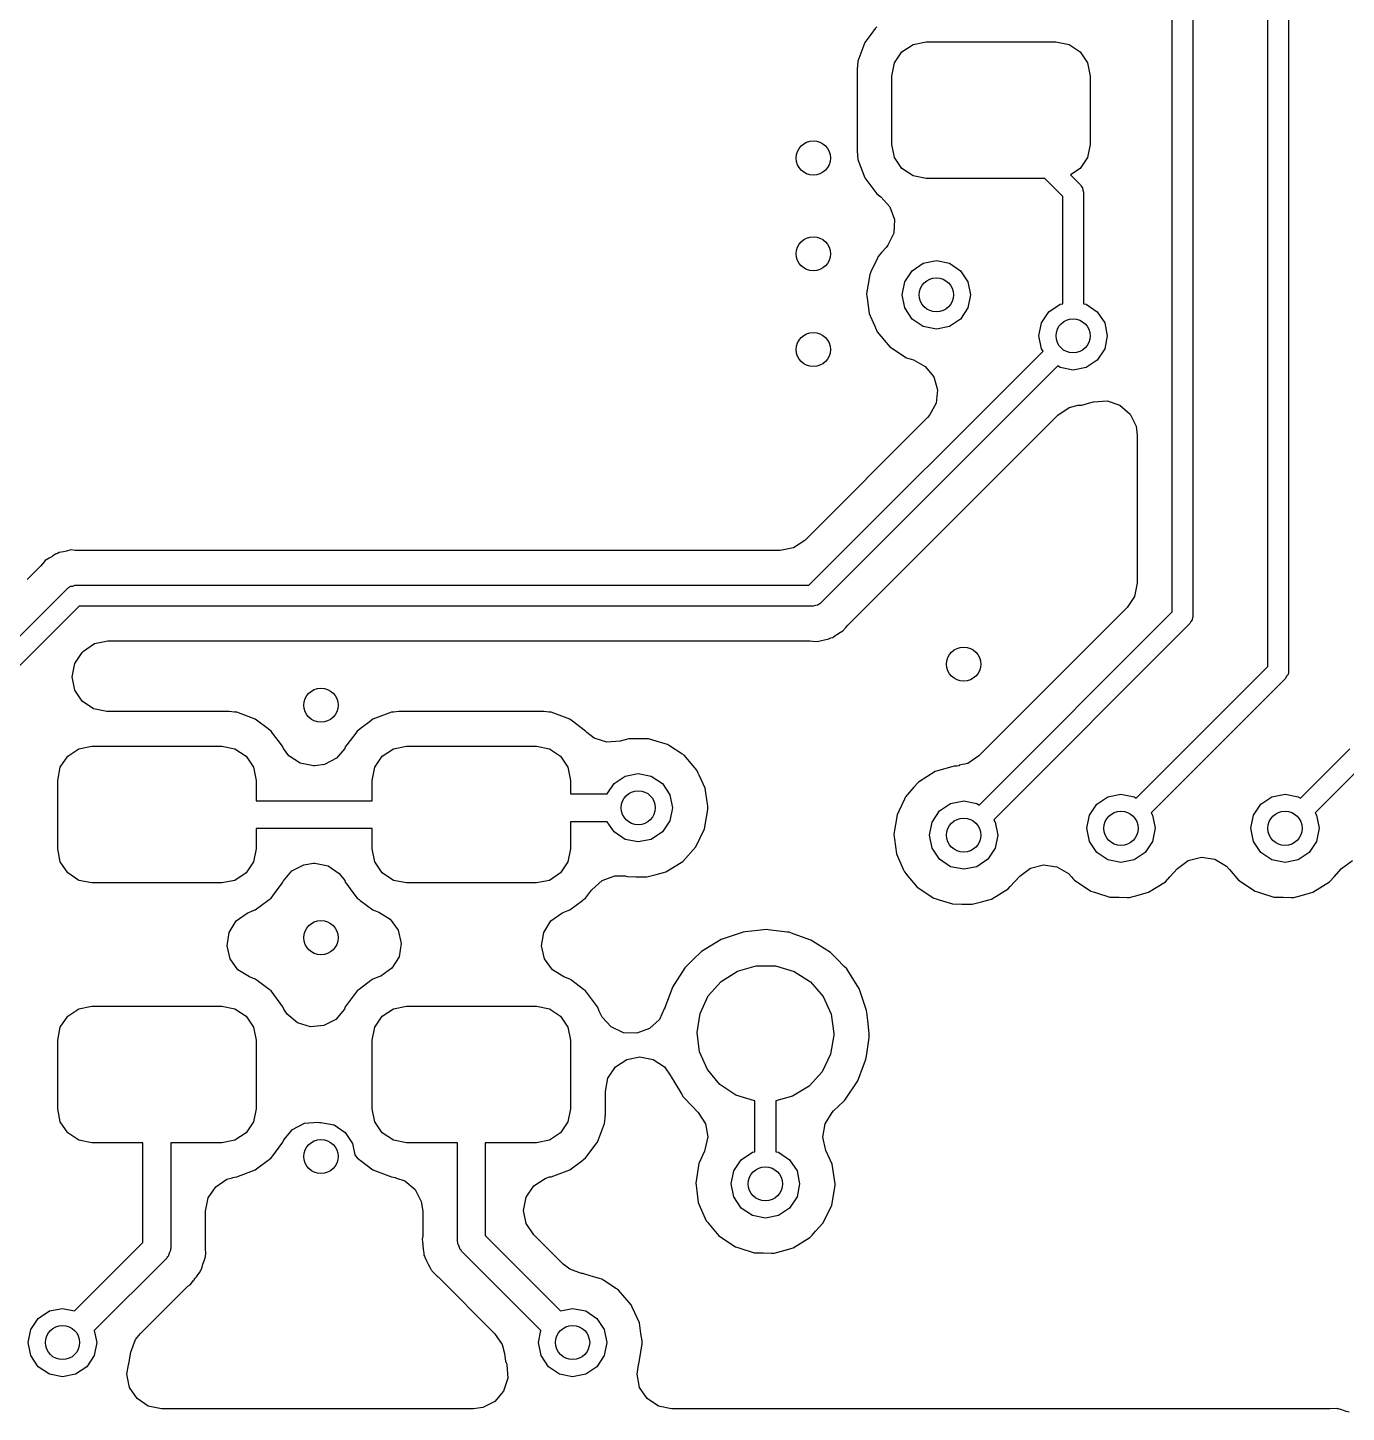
# Model space of a CAD drawing. Extents: x 0.99 to 4.24, y -7.27 to -4.02.
# Drawn here: x 1.8368 to 2.2165, y -6.0618 to -5.6633 of the extents above; entities that cross this region are included whole.
import ezdxf

# ---------------------------------------------------------------- set-up
doc = ezdxf.new("R2010")
doc.units = 0
doc.header["$MEASUREMENT"] = 0
doc.layers.add('BLACK', color=7, linetype='CONTINUOUS')

msp = doc.modelspace()

# ---------------------------------------------------------------- linework, layer by layer
at = {"layer": 'BLACK', "linetype": 'CONTINUOUS'}
for p, q in [((2.16629, -5.83143), (2.16629, -5.54134)), ((2.17229, -5.54258), (2.17229, -5.83268)), ((2.19385, -5.84718), (2.19385, -5.5748)), ((2.19985, -5.57605), (2.19985, -5.84843)), ((2.08128, -5.66298), (2.08086, -5.66354)), ((2.07958, -5.66525), (2.07787, -5.66753)), ((2.08086, -5.66354), (2.07958, -5.66525)), ((2.09171, -5.66807), (2.09547, -5.66732)), ((2.09547, -5.66732), (2.13287, -5.66732)), ((2.13287, -5.66732), (2.13664, -5.66807)), ((2.07787, -5.66753), (2.07587, -5.67286)), ((2.08638, -5.6734), (2.08851, -5.67021)), ((2.08851, -5.67021), (2.09171, -5.66807)), ((2.13664, -5.66807), (2.13983, -5.67021)), ((2.13983, -5.67021), (2.14197, -5.6734)), ((2.07587, -5.67286), (2.07561, -5.67529)), ((2.07561, -5.67529), (2.07561, -5.69873)), ((2.08563, -5.67717), (2.08638, -5.6734)), ((2.14197, -5.6734), (2.14272, -5.67717)), ((2.08563, -5.69685), (2.08563, -5.67717)), ((2.14272, -5.67717), (2.14272, -5.69685)), ((2.07561, -5.69873), (2.07587, -5.70116)), ((2.08638, -5.70062), (2.08563, -5.69685)), ((2.14272, -5.69685), (2.14197, -5.70062)), ((2.07587, -5.70116), (2.07787, -5.70649)), ((2.08851, -5.70381), (2.08638, -5.70062)), ((2.14197, -5.70062), (2.13983, -5.70381)), ((2.07787, -5.70649), (2.08128, -5.71104)), ((2.09171, -5.70594), (2.08851, -5.70381)), ((2.09547, -5.70669), (2.09171, -5.70594)), ((2.12962, -5.70669), (2.09547, -5.70669)), ((2.1348, -5.71187), (2.12962, -5.70669)), ((2.13983, -5.70381), (2.13707, -5.70566)), ((2.13707, -5.70566), (2.13992, -5.70851)), ((2.08128, -5.71104), (2.08249, -5.71194)), ((2.13992, -5.70851), (2.14002, -5.70866)), ((2.14002, -5.70866), (2.14009, -5.7087)), ((2.14009, -5.7087), (2.14014, -5.70883)), ((2.14014, -5.70883), (2.14051, -5.70936)), ((2.14051, -5.70936), (2.14057, -5.71001)), ((2.14057, -5.71001), (2.1408, -5.71063)), ((2.1408, -5.71063), (2.1408, -5.74272)), ((2.08249, -5.71194), (2.08508, -5.71483)), ((2.08508, -5.71483), (2.08637, -5.7185)), ((2.1348, -5.74272), (2.1348, -5.71187)), ((2.08637, -5.7185), (2.08616, -5.72238)), ((2.08616, -5.72238), (2.08448, -5.72589)), ((2.08398, -5.72651), (2.08268, -5.72798)), ((2.08448, -5.72589), (2.08398, -5.72651)), ((2.08135, -5.72978), (2.07959, -5.73353)), ((2.08165, -5.72914), (2.08135, -5.72978)), ((2.08135, -5.72978), (2.08135, -5.72978)), ((2.08268, -5.72798), (2.08165, -5.72914)), ((2.09147, -5.7332), (2.09466, -5.73106)), ((2.09466, -5.73106), (2.09843, -5.73031)), ((2.09843, -5.73031), (2.10219, -5.73106)), ((2.10219, -5.73106), (2.10538, -5.7332)), ((2.07924, -5.73429), (2.07836, -5.73991)), ((2.07959, -5.73353), (2.07924, -5.73429)), ((2.08933, -5.73639), (2.09147, -5.7332)), ((2.10538, -5.7332), (2.10752, -5.73639)), ((2.08858, -5.74016), (2.08933, -5.73639)), ((2.10752, -5.73639), (2.10827, -5.74016)), ((2.07836, -5.73991), (2.07845, -5.74062)), ((2.07845, -5.74062), (2.07845, -5.74062)), ((2.07845, -5.74062), (2.07852, -5.74116)), ((2.07852, -5.74116), (2.0791, -5.74555)), ((2.08933, -5.74392), (2.08858, -5.74016)), ((2.10827, -5.74016), (2.10752, -5.74392)), ((2.13084, -5.74501), (2.13403, -5.74288)), ((2.13403, -5.74288), (2.1348, -5.74272)), ((2.1408, -5.74272), (2.14156, -5.74288)), ((2.14156, -5.74288), (2.14475, -5.74501)), ((2.0791, -5.74555), (2.07938, -5.7462)), ((2.07938, -5.7462), (2.07938, -5.7462)), ((2.07938, -5.7462), (2.08068, -5.74915)), ((2.09147, -5.74712), (2.08933, -5.74392)), ((2.10752, -5.74392), (2.10538, -5.74712)), ((2.1287, -5.7482), (2.13084, -5.74501)), ((2.14475, -5.74501), (2.14689, -5.7482)), ((2.08068, -5.74915), (2.08139, -5.75076)), ((2.08139, -5.75076), (2.08505, -5.75512)), ((2.09466, -5.74925), (2.09147, -5.74712)), ((2.09843, -5.75), (2.09466, -5.74925)), ((2.10219, -5.74925), (2.09843, -5.75)), ((2.10538, -5.74712), (2.10219, -5.74925)), ((2.12795, -5.75197), (2.1287, -5.7482)), ((2.14689, -5.7482), (2.14764, -5.75197)), ((2.1287, -5.75574), (2.12795, -5.75197)), ((2.14764, -5.75197), (2.14689, -5.75574)), ((2.06175, -5.82377), (2.12914, -5.75638)), ((2.08505, -5.75512), (2.08979, -5.75827)), ((2.08979, -5.75827), (2.09182, -5.75891)), ((2.09182, -5.75891), (2.09523, -5.76077)), ((2.12914, -5.75638), (2.1287, -5.75574)), ((2.14475, -5.75893), (2.14156, -5.76106)), ((2.14689, -5.75574), (2.14475, -5.75893)), ((2.13338, -5.76063), (2.06511, -5.82889)), ((2.09523, -5.76077), (2.09768, -5.76379)), ((2.13403, -5.76106), (2.13338, -5.76063)), ((2.1378, -5.76181), (2.13403, -5.76106)), ((2.14156, -5.76106), (2.1378, -5.76181)), ((2.09768, -5.76379), (2.09877, -5.76752)), ((2.09877, -5.76752), (2.09836, -5.77138)), ((2.14225, -5.77134), (2.14369, -5.77095)), ((2.14369, -5.77095), (2.14757, -5.77068)), ((2.14757, -5.77068), (2.15125, -5.77191)), ((2.07291, -5.83527), (2.13343, -5.77475)), ((2.0965, -5.7748), (2.0959, -5.77546)), ((2.09836, -5.77138), (2.0965, -5.7748)), ((2.13343, -5.77475), (2.13666, -5.77259)), ((2.13666, -5.77259), (2.13924, -5.77191)), ((2.13924, -5.77191), (2.13957, -5.77187)), ((2.13957, -5.77187), (2.14028, -5.77188)), ((2.14028, -5.77188), (2.14225, -5.77134)), ((2.15125, -5.77191), (2.15419, -5.77446)), ((2.15419, -5.77446), (2.15592, -5.77794)), ((2.0959, -5.77546), (2.06052, -5.81083)), ((2.15592, -5.77794), (2.15627, -5.78056)), ((2.15627, -5.78056), (2.15627, -5.82316)), ((2.06052, -5.81083), (2.05729, -5.81299)), ((1.84481, -5.81479), (1.84409, -5.81529)), ((1.84537, -5.81464), (1.84481, -5.81479)), ((1.84587, -5.81435), (1.84537, -5.81464)), ((1.84714, -5.81412), (1.84587, -5.81435)), ((1.84799, -5.81394), (1.84714, -5.81412)), ((1.84924, -5.8136), (1.84799, -5.81394)), ((1.85053, -5.81371), (1.84924, -5.8136)), ((1.8514, -5.81375), (1.85053, -5.81371)), ((2.05347, -5.81375), (1.8514, -5.81375)), ((2.05729, -5.81299), (2.05347, -5.81375)), ((1.84048, -5.81828), (1.83664, -5.82212)), ((1.84106, -5.81763), (1.84048, -5.81828)), ((1.84123, -5.81744), (1.84106, -5.81763)), ((1.8419, -5.81664), (1.84123, -5.81744)), ((1.84302, -5.816), (1.8419, -5.81664)), ((1.84375, -5.81553), (1.84302, -5.816)), ((1.84409, -5.81529), (1.84375, -5.81553)), ((1.84409, -5.81529), (1.84409, -5.81529)), ((1.80497, -5.86796), (1.84827, -5.82465)), ((1.84827, -5.82465), (1.84842, -5.82454)), ((1.84842, -5.82454), (1.84847, -5.82447)), ((1.84847, -5.82447), (1.84859, -5.82443)), ((1.84859, -5.82443), (1.84913, -5.82405)), ((1.84913, -5.82405), (1.84978, -5.824)), ((1.84978, -5.824), (1.85039, -5.82377)), ((1.85039, -5.82377), (2.06175, -5.82377)), ((2.15627, -5.82316), (2.15551, -5.82697)), ((1.85164, -5.82977), (1.81009, -5.87132)), ((2.06299, -5.82977), (1.85164, -5.82977)), ((2.06361, -5.82955), (2.06299, -5.82977)), ((2.06426, -5.82949), (2.06361, -5.82955)), ((2.0648, -5.82911), (2.06426, -5.82949)), ((2.06492, -5.82907), (2.0648, -5.82911)), ((2.06496, -5.829), (2.06492, -5.82907)), ((2.06511, -5.82889), (2.06496, -5.829)), ((2.15335, -5.8302), (2.11068, -5.87287)), ((2.15551, -5.82697), (2.15335, -5.8302)), ((2.11072, -5.88701), (2.16629, -5.83143)), ((2.17169, -5.8342), (2.17141, -5.8348)), ((2.17211, -5.8337), (2.17169, -5.8342)), ((2.17222, -5.83306), (2.17211, -5.8337)), ((2.17228, -5.83294), (2.17222, -5.83306)), ((2.17229, -5.83268), (2.17226, -5.83286)), ((2.17226, -5.83286), (2.17228, -5.83294)), ((2.06802, -5.8389), (2.06858, -5.83875)), ((2.06858, -5.83875), (2.06929, -5.83825)), ((2.06929, -5.83825), (2.06964, -5.83801)), ((2.06929, -5.83825), (2.06929, -5.83825)), ((2.06964, -5.83801), (2.07037, -5.83755)), ((2.07037, -5.83755), (2.07149, -5.8369)), ((2.07149, -5.8369), (2.07232, -5.83591)), ((2.07232, -5.83591), (2.07291, -5.83527)), ((2.17141, -5.8348), (2.11496, -5.89125)), ((1.85252, -5.84306), (1.85287, -5.84271)), ((1.85287, -5.84271), (1.8561, -5.84055)), ((1.8561, -5.84055), (1.85991, -5.83979)), ((1.85991, -5.83979), (2.06199, -5.83979)), ((2.06199, -5.83979), (2.06286, -5.83983)), ((2.06286, -5.83983), (2.06414, -5.83994)), ((2.06414, -5.83994), (2.06539, -5.83961)), ((2.06539, -5.83961), (2.06624, -5.83942)), ((2.06624, -5.83942), (2.06751, -5.83919)), ((2.06751, -5.83919), (2.06802, -5.8389)), ((1.84961, -5.8501), (1.85036, -5.84629)), ((1.85036, -5.84629), (1.85252, -5.84306)), ((1.85036, -5.85391), (1.84961, -5.8501)), ((2.15599, -5.88504), (2.19385, -5.84718)), ((2.19897, -5.85055), (2.16023, -5.88928)), ((2.19925, -5.84995), (2.19897, -5.85055)), ((2.19967, -5.84945), (2.19925, -5.84995)), ((2.19978, -5.84881), (2.19967, -5.84945)), ((2.19984, -5.84869), (2.19978, -5.84881)), ((2.19985, -5.84843), (2.19982, -5.84861)), ((2.19982, -5.84861), (2.19984, -5.84869)), ((1.85252, -5.85714), (1.85036, -5.85391)), ((1.85575, -5.8593), (1.85252, -5.85714)), ((1.85957, -5.86006), (1.85575, -5.8593)), ((1.8946, -5.86006), (1.85957, -5.86006)), ((1.89486, -5.86009), (1.8946, -5.86006)), ((1.8964, -5.86026), (1.89486, -5.86009)), ((1.89486, -5.86009), (1.89486, -5.86009)), ((1.89703, -5.86032), (1.8964, -5.86026)), ((1.90235, -5.86232), (1.89703, -5.86032)), ((1.90348, -5.86317), (1.90235, -5.86232)), ((1.93623, -5.86232), (1.9351, -5.86317)), ((1.94156, -5.86032), (1.93623, -5.86232)), ((1.94218, -5.86026), (1.94156, -5.86032)), ((1.94372, -5.86009), (1.94218, -5.86026)), ((1.94399, -5.86006), (1.94372, -5.86009)), ((1.94372, -5.86009), (1.94372, -5.86009)), ((1.98515, -5.86006), (1.94399, -5.86006)), ((1.98542, -5.86009), (1.98515, -5.86006)), ((1.98696, -5.86026), (1.98542, -5.86009)), ((1.98542, -5.86009), (1.98542, -5.86009)), ((1.98758, -5.86032), (1.98696, -5.86026)), ((1.9929, -5.86232), (1.98758, -5.86032)), ((1.99404, -5.86317), (1.9929, -5.86232)), ((1.90525, -5.86449), (1.90348, -5.86317)), ((1.90691, -5.86573), (1.90525, -5.86449)), ((1.90733, -5.8663), (1.90691, -5.86573)), ((1.90989, -5.86972), (1.90733, -5.8663)), ((1.93125, -5.8663), (1.92869, -5.86972)), ((1.93168, -5.86573), (1.93125, -5.8663)), ((1.93333, -5.86449), (1.93168, -5.86573)), ((1.9351, -5.86317), (1.93333, -5.86449)), ((1.9958, -5.86449), (1.99404, -5.86317)), ((1.99746, -5.86573), (1.9958, -5.86449)), ((1.99779, -5.86617), (1.99746, -5.86573)), ((1.99987, -5.86774), (1.99779, -5.86617)), ((1.85155, -5.87083), (1.85531, -5.87008)), ((1.85531, -5.87008), (1.89272, -5.87008)), ((1.89272, -5.87008), (1.89648, -5.87083)), ((1.91032, -5.87028), (1.90989, -5.86972)), ((1.91049, -5.87074), (1.91032, -5.87028)), ((1.92826, -5.87028), (1.92811, -5.87071)), ((1.92869, -5.86972), (1.92826, -5.87028)), ((1.9421, -5.87083), (1.94587, -5.87008)), ((1.94587, -5.87008), (1.98327, -5.87008)), ((1.98327, -5.87008), (1.98703, -5.87083)), ((2.00357, -5.86893), (1.99987, -5.86774)), ((2.00744, -5.86861), (2.00357, -5.86893)), ((2.00988, -5.86791), (2.00744, -5.86861)), ((2.01058, -5.86792), (2.00988, -5.86791)), ((2.0121, -5.86793), (2.01058, -5.86792)), ((2.01556, -5.86795), (2.0121, -5.86793)), ((2.01778, -5.86861), (2.01556, -5.86795)), ((2.02034, -5.86938), (2.01778, -5.86861)), ((2.02102, -5.86958), (2.02034, -5.86938)), ((2.02034, -5.86938), (2.02034, -5.86938)), ((2.02161, -5.86997), (2.02102, -5.86958)), ((2.02519, -5.87229), (2.02161, -5.86997)), ((1.84622, -5.87615), (1.84836, -5.87296)), ((1.84836, -5.87296), (1.85155, -5.87083)), ((1.89648, -5.87083), (1.89968, -5.87296)), ((1.89968, -5.87296), (1.90181, -5.87615)), ((1.91205, -5.87283), (1.91049, -5.87074)), ((1.91528, -5.87499), (1.91205, -5.87283)), ((1.92573, -5.87355), (1.92228, -5.87534)), ((1.92811, -5.87071), (1.92573, -5.87355)), ((1.93677, -5.87615), (1.93891, -5.87296)), ((1.93891, -5.87296), (1.9421, -5.87083)), ((1.98703, -5.87083), (1.99023, -5.87296)), ((1.99023, -5.87296), (1.99236, -5.87615)), ((2.02579, -5.87267), (2.02519, -5.87229)), ((2.02519, -5.87229), (2.02519, -5.87229)), ((2.0295, -5.87698), (2.02579, -5.87267)), ((2.11068, -5.87287), (2.10745, -5.87503)), ((2.20324, -5.88504), (2.21747, -5.8708)), ((2.22259, -5.87417), (2.20748, -5.88928)), ((1.84547, -5.87992), (1.84622, -5.87615)), ((1.90181, -5.87615), (1.90256, -5.87992)), ((1.91909, -5.87574), (1.91528, -5.87499)), ((1.91949, -5.87574), (1.91909, -5.87574)), ((1.92228, -5.87534), (1.91949, -5.87574)), ((1.93602, -5.87992), (1.93677, -5.87615)), ((1.99236, -5.87615), (1.99311, -5.87992)), ((2.00883, -5.8787), (2.0126, -5.87795)), ((2.0126, -5.87795), (2.01636, -5.8787)), ((2.0298, -5.87763), (2.0295, -5.87698)), ((2.03016, -5.87844), (2.0298, -5.87763)), ((2.0298, -5.87763), (2.0298, -5.87763)), ((2.03186, -5.88216), (2.03016, -5.87844)), ((2.09811, -5.87735), (2.09329, -5.88039)), ((2.09879, -5.87716), (2.09811, -5.87735)), ((2.10289, -5.87598), (2.09879, -5.87716)), ((2.09879, -5.87716), (2.09879, -5.87716)), ((2.10358, -5.87579), (2.10289, -5.87598)), ((2.10289, -5.87598), (2.10289, -5.87598)), ((2.10429, -5.87579), (2.10358, -5.87579)), ((2.10499, -5.8757), (2.10429, -5.87579)), ((2.10745, -5.87503), (2.10496, -5.87551)), ((2.10496, -5.87551), (2.10499, -5.8757)), ((1.84547, -5.89961), (1.84547, -5.87992)), ((1.90256, -5.87992), (1.90256, -5.88576)), ((1.93602, -5.88576), (1.93602, -5.87992)), ((1.99311, -5.87992), (1.99311, -5.8838)), ((2.00366, -5.8838), (2.00564, -5.88084)), ((2.00564, -5.88084), (2.00883, -5.8787)), ((2.01636, -5.8787), (2.01956, -5.88084)), ((2.01956, -5.88084), (2.02169, -5.88403)), ((2.03205, -5.88354), (2.03186, -5.88216)), ((2.09197, -5.88189), (2.09015, -5.88395)), ((2.09329, -5.88039), (2.09197, -5.88189)), ((1.90256, -5.88576), (1.93602, -5.88576)), ((1.99311, -5.8838), (2.00366, -5.8838)), ((2.02169, -5.88403), (2.02244, -5.8878)), ((2.03259, -5.88729), (2.03205, -5.88354)), ((2.08923, -5.88529), (2.08759, -5.88877)), ((2.08953, -5.88465), (2.08923, -5.88529)), ((2.08923, -5.88529), (2.08923, -5.88529)), ((2.09015, -5.88395), (2.08953, -5.88465)), ((2.09934, -5.88871), (2.10253, -5.88658)), ((2.10253, -5.88658), (2.1063, -5.88583)), ((2.1063, -5.88583), (2.11007, -5.88658)), ((2.11007, -5.88658), (2.11072, -5.88701)), ((2.14462, -5.88674), (2.14781, -5.88461)), ((2.14781, -5.88461), (2.15157, -5.88386)), ((2.15157, -5.88386), (2.15534, -5.88461)), ((2.15534, -5.88461), (2.15599, -5.88504)), ((2.19186, -5.88674), (2.19505, -5.88461)), ((2.19505, -5.88461), (2.19882, -5.88386)), ((2.19882, -5.88386), (2.20259, -5.88461)), ((2.20259, -5.88461), (2.20324, -5.88504)), ((2.02244, -5.8878), (2.02169, -5.89156)), ((2.03171, -5.8939), (2.03266, -5.88829)), ((2.03266, -5.8878), (2.03259, -5.88729)), ((2.03266, -5.88829), (2.03266, -5.8878)), ((2.08711, -5.8898), (2.08623, -5.89542)), ((2.08759, -5.88877), (2.08711, -5.8898)), ((2.09721, -5.8919), (2.09934, -5.88871)), ((2.14173, -5.8937), (2.14248, -5.88993)), ((2.14248, -5.88993), (2.14462, -5.88674)), ((2.16023, -5.88928), (2.16067, -5.88993)), ((2.16067, -5.88993), (2.16142, -5.8937)), ((2.18898, -5.8937), (2.18973, -5.88993)), ((2.18973, -5.88993), (2.19186, -5.88674)), ((2.20748, -5.88928), (2.20791, -5.88993)), ((2.20791, -5.88993), (2.20866, -5.8937)), ((1.93602, -5.89376), (1.90256, -5.89376)), ((1.90256, -5.89376), (1.90256, -5.89961)), ((1.93602, -5.89961), (1.93602, -5.89376)), ((2.00366, -5.8918), (1.99311, -5.8918)), ((1.99311, -5.8918), (1.99311, -5.89961)), ((2.00564, -5.89475), (2.00366, -5.8918)), ((2.02169, -5.89156), (2.01956, -5.89475)), ((2.02923, -5.89902), (2.03171, -5.8939)), ((2.09646, -5.89567), (2.09721, -5.8919)), ((2.11496, -5.89125), (2.11539, -5.8919)), ((2.11539, -5.8919), (2.11614, -5.89567)), ((2.14248, -5.89747), (2.14173, -5.8937)), ((2.16142, -5.8937), (2.16067, -5.89747)), ((2.18973, -5.89747), (2.18898, -5.8937)), ((2.20866, -5.8937), (2.20791, -5.89747)), ((2.00883, -5.89689), (2.00564, -5.89475)), ((2.0126, -5.89764), (2.00883, -5.89689)), ((2.01636, -5.89689), (2.0126, -5.89764)), ((2.01956, -5.89475), (2.01636, -5.89689)), ((2.08623, -5.89542), (2.08633, -5.89613)), ((2.08633, -5.89613), (2.08633, -5.89613)), ((2.08633, -5.89613), (2.08642, -5.89685)), ((2.08642, -5.89685), (2.08697, -5.90107)), ((2.09721, -5.89944), (2.09646, -5.89567)), ((2.11614, -5.89567), (2.11539, -5.89944)), ((2.14462, -5.90066), (2.14248, -5.89747)), ((2.16067, -5.89747), (2.15853, -5.90066)), ((2.19186, -5.90066), (2.18973, -5.89747)), ((2.20791, -5.89747), (2.20578, -5.90066)), ((1.84622, -5.90337), (1.84547, -5.89961)), ((1.90256, -5.89961), (1.90181, -5.90337)), ((1.93677, -5.90337), (1.93602, -5.89961)), ((1.99311, -5.89961), (1.99236, -5.90337)), ((2.02542, -5.90323), (2.02923, -5.89902)), ((2.08697, -5.90107), (2.08726, -5.90171)), ((2.08726, -5.90171), (2.08726, -5.90172)), ((2.08726, -5.90172), (2.0889, -5.90545)), ((2.09934, -5.90263), (2.09721, -5.89944)), ((2.11539, -5.89944), (2.11326, -5.90263)), ((2.14781, -5.90279), (2.14462, -5.90066)), ((2.15853, -5.90066), (2.15534, -5.90279)), ((2.17097, -5.903), (2.17474, -5.90205)), ((2.17474, -5.90205), (2.17859, -5.90262)), ((2.19505, -5.90279), (2.19186, -5.90066)), ((2.20578, -5.90066), (2.20259, -5.90279)), ((1.84836, -5.90657), (1.84622, -5.90337)), ((1.90181, -5.90337), (1.89968, -5.90657)), ((1.91048, -5.90882), (1.91285, -5.90598)), ((1.91285, -5.90598), (1.9163, -5.90418)), ((1.9163, -5.90418), (1.91909, -5.90378)), ((1.91909, -5.90378), (1.91949, -5.90378)), ((1.91949, -5.90378), (1.9233, -5.90454)), ((1.9233, -5.90454), (1.92653, -5.9067)), ((1.93891, -5.90657), (1.93677, -5.90337)), ((1.99236, -5.90337), (1.99023, -5.90657)), ((2.01774, -5.90698), (2.01988, -5.9064)), ((2.01988, -5.9064), (2.02057, -5.90621)), ((2.01988, -5.9064), (2.01988, -5.9064)), ((2.02057, -5.90621), (2.02542, -5.90323)), ((2.0889, -5.90545), (2.08926, -5.90627)), ((2.08926, -5.90627), (2.08972, -5.90682)), ((2.10253, -5.90476), (2.09934, -5.90263)), ((2.1063, -5.90551), (2.10253, -5.90476)), ((2.11007, -5.90476), (2.1063, -5.90551)), ((2.11326, -5.90263), (2.11007, -5.90476)), ((2.12242, -5.90746), (2.12554, -5.90515)), ((2.12554, -5.90515), (2.12931, -5.9042)), ((2.12931, -5.9042), (2.13315, -5.90477)), ((2.13315, -5.90477), (2.13649, -5.90676)), ((2.15157, -5.90354), (2.14781, -5.90279)), ((2.15534, -5.90279), (2.15157, -5.90354)), ((2.16569, -5.90771), (2.16785, -5.90532)), ((2.16785, -5.90532), (2.17097, -5.903)), ((2.17859, -5.90262), (2.18192, -5.90461)), ((2.18192, -5.90461), (2.18286, -5.90559)), ((2.18286, -5.90559), (2.18544, -5.90866)), ((2.19882, -5.90354), (2.19505, -5.90279)), ((2.20259, -5.90279), (2.19882, -5.90354)), ((2.21293, -5.90771), (2.2151, -5.90532)), ((2.2151, -5.90532), (2.21822, -5.903)), ((1.85155, -5.9087), (1.84836, -5.90657)), ((1.85531, -5.90945), (1.85155, -5.9087)), ((1.89272, -5.90945), (1.85531, -5.90945)), ((1.89648, -5.9087), (1.89272, -5.90945)), ((1.89968, -5.90657), (1.89648, -5.9087)), ((1.90839, -5.91181), (1.90989, -5.90981)), ((1.90989, -5.90981), (1.91032, -5.90924)), ((1.90989, -5.90981), (1.90989, -5.90981)), ((1.91032, -5.90924), (1.91048, -5.90882)), ((1.92653, -5.9067), (1.92809, -5.90878)), ((1.92809, -5.90878), (1.92826, -5.90924)), ((1.92826, -5.90924), (1.92869, -5.90981)), ((1.92869, -5.90981), (1.92869, -5.90981)), ((1.92869, -5.90981), (1.93019, -5.91181)), ((1.9421, -5.9087), (1.93891, -5.90657)), ((1.94587, -5.90945), (1.9421, -5.9087)), ((1.98327, -5.90945), (1.94587, -5.90945)), ((1.98703, -5.9087), (1.98327, -5.90945)), ((1.99023, -5.90657), (1.98703, -5.9087)), ((1.99934, -5.91128), (2.00223, -5.90869)), ((2.00223, -5.90869), (2.0059, -5.9074)), ((2.0059, -5.9074), (2.00881, -5.90742)), ((2.00881, -5.90742), (2.00939, -5.9076)), ((2.00939, -5.9076), (2.01192, -5.90765)), ((2.01192, -5.90765), (2.01437, -5.90769)), ((2.01437, -5.90769), (2.01437, -5.90769)), ((2.01437, -5.90769), (2.01508, -5.90771)), ((2.01508, -5.90771), (2.01774, -5.90698)), ((2.08972, -5.90682), (2.08972, -5.90682)), ((2.08972, -5.90682), (2.08978, -5.90689)), ((2.08978, -5.90689), (2.09292, -5.91063)), ((2.11912, -5.91111), (2.11972, -5.91044)), ((2.11972, -5.91044), (2.12242, -5.90746)), ((2.13649, -5.90676), (2.13743, -5.90774)), ((2.13743, -5.90774), (2.13774, -5.90812)), ((2.13774, -5.90812), (2.13774, -5.90812)), ((2.13774, -5.90812), (2.1382, -5.90866)), ((2.1382, -5.90866), (2.14294, -5.91181)), ((2.15954, -5.91212), (2.16439, -5.90914)), ((2.16439, -5.90914), (2.16569, -5.90771)), ((2.18544, -5.90866), (2.19018, -5.91181)), ((2.20679, -5.91212), (2.21164, -5.90914)), ((2.21164, -5.90914), (2.21293, -5.90771)), ((1.90235, -5.91721), (1.906, -5.91447)), ((1.906, -5.91447), (1.90634, -5.91422)), ((1.90634, -5.91422), (1.90691, -5.9138)), ((1.90691, -5.9138), (1.90839, -5.91181)), ((1.93019, -5.91181), (1.93168, -5.9138)), ((1.93168, -5.9138), (1.93224, -5.91422)), ((1.93224, -5.91422), (1.93258, -5.91447)), ((1.93258, -5.91447), (1.93623, -5.91721)), ((1.9929, -5.91721), (1.99656, -5.91447)), ((1.99656, -5.91447), (1.99689, -5.91422)), ((1.99689, -5.91422), (1.99746, -5.9138)), ((1.99746, -5.9138), (1.99914, -5.91155)), ((1.99914, -5.91155), (1.99934, -5.91128)), ((2.09292, -5.91063), (2.09766, -5.91378)), ((2.09766, -5.91378), (2.09834, -5.91399)), ((2.09834, -5.91399), (2.09834, -5.91399)), ((2.09834, -5.91399), (2.09923, -5.91427)), ((2.09923, -5.91427), (2.10309, -5.91548)), ((2.11146, -5.91485), (2.11358, -5.91427)), ((2.11358, -5.91427), (2.11427, -5.91409)), ((2.11358, -5.91427), (2.11358, -5.91427)), ((2.11427, -5.91409), (2.11912, -5.91111)), ((2.14294, -5.91181), (2.14361, -5.91202)), ((2.14361, -5.91202), (2.14361, -5.91202)), ((2.14361, -5.91202), (2.14451, -5.9123)), ((2.14451, -5.9123), (2.14837, -5.91351)), ((2.14837, -5.91351), (2.15106, -5.91356)), ((2.15106, -5.91356), (2.15335, -5.9136)), ((2.15335, -5.9136), (2.15335, -5.9136)), ((2.15335, -5.9136), (2.15406, -5.91361)), ((2.15406, -5.91361), (2.15655, -5.91293)), ((2.15655, -5.91293), (2.15886, -5.9123)), ((2.15886, -5.9123), (2.15954, -5.91212)), ((2.15886, -5.9123), (2.15886, -5.9123)), ((2.19018, -5.91181), (2.19086, -5.91202)), ((2.19086, -5.91202), (2.19086, -5.91202)), ((2.19086, -5.91202), (2.19175, -5.9123)), ((2.19175, -5.9123), (2.19561, -5.91351)), ((2.19561, -5.91351), (2.19831, -5.91356)), ((2.19831, -5.91356), (2.20059, -5.9136)), ((2.20059, -5.9136), (2.20059, -5.9136)), ((2.20059, -5.9136), (2.2013, -5.91361)), ((2.2013, -5.91361), (2.2038, -5.91293)), ((2.2038, -5.91293), (2.2061, -5.9123)), ((2.2061, -5.9123), (2.20679, -5.91212)), ((2.2061, -5.9123), (2.2061, -5.9123)), ((1.89689, -5.92037), (1.90004, -5.9181)), ((1.90004, -5.9181), (1.90067, -5.91784)), ((1.90067, -5.91784), (1.90159, -5.91749)), ((1.90159, -5.91749), (1.90235, -5.91721)), ((1.93623, -5.91721), (1.93699, -5.91749)), ((1.93699, -5.91749), (1.93791, -5.91784)), ((1.93791, -5.91784), (1.94122, -5.91989)), ((1.98744, -5.92037), (1.99059, -5.9181)), ((1.99059, -5.9181), (1.99122, -5.91784)), ((1.99122, -5.91784), (1.99215, -5.91749)), ((1.99215, -5.91749), (1.9929, -5.91721)), ((2.10309, -5.91548), (2.10579, -5.91553)), ((2.10579, -5.91553), (2.10807, -5.91557)), ((2.10807, -5.91557), (2.10807, -5.91557)), ((2.10807, -5.91557), (2.10878, -5.91558)), ((2.10878, -5.91558), (2.11146, -5.91485)), ((1.89484, -5.92367), (1.89689, -5.92037)), ((1.94122, -5.91989), (1.94348, -5.92304)), ((1.98539, -5.92367), (1.98744, -5.92037)), ((1.89421, -5.9275), (1.89484, -5.92367)), ((1.94348, -5.92304), (1.94437, -5.92683)), ((1.98476, -5.9275), (1.98539, -5.92367)), ((2.03648, -5.92571), (2.03081, -5.9292)), ((2.04279, -5.92356), (2.03648, -5.92571)), ((2.04335, -5.9235), (2.04279, -5.92356)), ((2.04703, -5.92311), (2.04335, -5.9235)), ((2.04335, -5.9235), (2.04335, -5.9235)), ((2.04942, -5.92286), (2.04703, -5.92311)), ((2.04997, -5.92293), (2.04942, -5.92286)), ((2.05549, -5.92359), (2.04997, -5.92293)), ((2.04997, -5.92293), (2.04997, -5.92293)), ((2.05604, -5.92365), (2.05549, -5.92359)), ((2.05549, -5.92359), (2.05549, -5.92359)), ((2.05656, -5.92384), (2.05604, -5.92365)), ((2.05724, -5.92408), (2.05656, -5.92384)), ((2.05656, -5.92384), (2.05656, -5.92384)), ((2.06232, -5.92589), (2.05724, -5.92408)), ((2.06279, -5.92619), (2.06232, -5.92589)), ((2.06433, -5.92717), (2.06279, -5.92619)), ((2.06279, -5.92619), (2.06279, -5.92619)), ((1.8951, -5.93129), (1.89421, -5.9275)), ((1.94437, -5.92683), (1.94374, -5.93066)), ((1.98565, -5.93129), (1.98476, -5.9275)), ((2.03041, -5.92959), (2.02884, -5.93112)), ((2.03081, -5.9292), (2.03041, -5.92959)), ((2.03041, -5.92959), (2.03041, -5.92959)), ((2.06794, -5.92946), (2.06433, -5.92717)), ((2.06976, -5.93129), (2.06794, -5.92946)), ((1.89737, -5.93444), (1.8951, -5.93129)), ((1.9417, -5.93396), (1.93854, -5.93623)), ((1.94374, -5.93066), (1.9417, -5.93396)), ((1.98792, -5.93444), (1.98565, -5.93129)), ((2.02605, -5.93386), (2.02244, -5.93946)), ((2.02884, -5.93112), (2.02605, -5.93386)), ((2.04117, -5.93479), (2.04654, -5.93325)), ((2.04654, -5.93325), (2.05212, -5.93329)), ((2.05212, -5.93329), (2.05747, -5.93489)), ((2.07193, -5.93347), (2.06976, -5.93129)), ((2.07264, -5.93419), (2.07193, -5.93347)), ((2.07293, -5.93466), (2.07264, -5.93419)), ((1.90067, -5.93649), (1.89737, -5.93444)), ((1.90235, -5.93712), (1.90067, -5.93649)), ((1.90292, -5.93755), (1.90235, -5.93712)), ((1.90632, -5.94009), (1.90292, -5.93755)), ((1.90292, -5.93755), (1.90292, -5.93755)), ((1.93566, -5.93755), (1.93227, -5.94009)), ((1.93623, -5.93712), (1.93566, -5.93755)), ((1.93566, -5.93755), (1.93566, -5.93755)), ((1.93791, -5.93649), (1.93623, -5.93712)), ((1.93854, -5.93623), (1.93791, -5.93649)), ((1.99122, -5.93649), (1.98792, -5.93444)), ((1.9929, -5.93712), (1.99122, -5.93649)), ((1.99347, -5.93755), (1.9929, -5.93712)), ((1.99687, -5.94009), (1.99347, -5.93755)), ((1.99347, -5.93755), (1.99347, -5.93755)), ((2.03276, -5.94195), (2.03645, -5.93776)), ((2.03645, -5.93776), (2.04117, -5.93479)), ((2.05747, -5.93489), (2.06215, -5.93792)), ((2.06215, -5.93792), (2.0658, -5.94215)), ((2.07559, -5.93891), (2.07293, -5.93466)), ((1.90691, -5.94054), (1.90632, -5.94009)), ((1.91032, -5.94509), (1.90691, -5.94054)), ((1.93168, -5.94054), (1.92826, -5.94509)), ((1.93227, -5.94009), (1.93168, -5.94054)), ((1.99746, -5.94054), (1.99687, -5.94009)), ((2.00087, -5.94509), (1.99746, -5.94054)), ((2.02225, -5.93999), (2.0202, -5.94561)), ((2.02244, -5.93946), (2.02225, -5.93999)), ((2.02225, -5.93999), (2.02225, -5.93999)), ((2.03039, -5.947), (2.03276, -5.94195)), ((2.0658, -5.94215), (2.06811, -5.94723)), ((2.07617, -5.93984), (2.07559, -5.93891)), ((2.07836, -5.94613), (2.07617, -5.93984)), ((1.84836, -5.94776), (1.85155, -5.94563)), ((1.85155, -5.94563), (1.85531, -5.94488)), ((1.85531, -5.94488), (1.89272, -5.94488)), ((1.89272, -5.94488), (1.89648, -5.94563)), ((1.89648, -5.94563), (1.89968, -5.94776)), ((1.91056, -5.94574), (1.91032, -5.94509)), ((1.91153, -5.94719), (1.91056, -5.94574)), ((1.92802, -5.94574), (1.92553, -5.94871)), ((1.92826, -5.94509), (1.92802, -5.94574)), ((1.93891, -5.94776), (1.9421, -5.94563)), ((1.9421, -5.94563), (1.94587, -5.94488)), ((1.94587, -5.94488), (1.98327, -5.94488)), ((1.98327, -5.94488), (1.98703, -5.94563)), ((1.98703, -5.94563), (1.99023, -5.94776)), ((2.00112, -5.94575), (2.00087, -5.94509)), ((2.00134, -5.94635), (2.00112, -5.94575)), ((2.00112, -5.94575), (2.00112, -5.94575)), ((2.00217, -5.94804), (2.00134, -5.94635)), ((2.02011, -5.94571), (2.01872, -5.94872)), ((2.02016, -5.94573), (2.02011, -5.94571)), ((2.0202, -5.94561), (2.02016, -5.94573)), ((2.07842, -5.94669), (2.07836, -5.94613)), ((1.84622, -5.95096), (1.84836, -5.94776)), ((1.89968, -5.94776), (1.90181, -5.95096)), ((1.91451, -5.94968), (1.91153, -5.94719)), ((1.91822, -5.95085), (1.91451, -5.94968)), ((1.92553, -5.94871), (1.92209, -5.95051)), ((1.93677, -5.95096), (1.93891, -5.94776)), ((1.99023, -5.94776), (1.99236, -5.95096)), ((2.0048, -5.9509), (2.00217, -5.94804)), ((2.01872, -5.94872), (2.01586, -5.95136)), ((2.02953, -5.95252), (2.03039, -5.947)), ((2.06811, -5.94723), (2.0689, -5.95276)), ((2.07869, -5.94905), (2.07842, -5.94669)), ((2.07842, -5.94669), (2.07842, -5.94669)), ((2.07911, -5.95276), (2.07869, -5.94905)), ((1.84547, -5.95472), (1.84622, -5.95096)), ((1.90181, -5.95096), (1.90256, -5.95472)), ((1.92209, -5.95051), (1.91822, -5.95085)), ((1.93602, -5.95472), (1.93677, -5.95096)), ((1.99236, -5.95096), (1.99311, -5.95472)), ((2.00833, -5.95254), (2.0048, -5.9509)), ((2.01221, -5.95269), (2.00833, -5.95254)), ((2.01586, -5.95136), (2.01221, -5.95269)), ((2.03025, -5.95805), (2.02953, -5.95252)), ((2.06889, -5.95324), (2.06797, -5.95874)), ((2.0689, -5.95276), (2.06889, -5.95324)), ((2.0783, -5.95927), (2.07905, -5.9539)), ((2.07905, -5.9539), (2.07909, -5.95359)), ((2.07905, -5.9539), (2.07905, -5.9539)), ((2.07909, -5.95359), (2.07911, -5.95276)), ((1.84547, -5.97441), (1.84547, -5.95472)), ((1.90256, -5.95472), (1.90256, -5.97441)), ((1.93602, -5.97441), (1.93602, -5.95472)), ((1.99311, -5.95472), (1.99311, -5.97441)), ((2.0325, -5.96316), (2.03025, -5.95805)), ((2.00605, -5.9624), (2.00928, -5.96024)), ((2.00928, -5.96024), (2.01309, -5.95948)), ((2.01309, -5.95948), (2.0169, -5.96024)), ((2.0169, -5.96024), (2.02013, -5.9624)), ((2.06797, -5.95874), (2.06553, -5.96376)), ((2.0758, -5.96642), (2.0775, -5.96194)), ((2.0775, -5.96194), (2.07797, -5.96071)), ((2.07797, -5.96071), (2.07817, -5.96019)), ((2.07797, -5.96071), (2.07797, -5.96071)), ((2.07817, -5.96019), (2.0783, -5.95927)), ((2.00313, -5.96945), (2.00389, -5.96563)), ((2.00389, -5.96563), (2.00605, -5.9624)), ((2.02013, -5.9624), (2.02201, -5.96509)), ((2.02201, -5.96509), (2.02208, -5.96529)), ((2.02208, -5.96529), (2.02311, -5.96701)), ((2.03609, -5.96743), (2.0325, -5.96316)), ((2.06553, -5.96376), (2.06179, -5.9679)), ((2.00313, -5.97629), (2.00313, -5.96945)), ((2.02311, -5.96701), (2.02503, -5.97017)), ((2.02503, -5.97017), (2.02553, -5.97099)), ((2.04074, -5.97052), (2.03609, -5.96743)), ((2.06179, -5.9679), (2.05703, -5.97082)), ((2.07211, -5.97197), (2.0758, -5.96642)), ((2.02553, -5.97099), (2.02592, -5.9714)), ((2.02592, -5.9714), (2.02985, -5.97547)), ((2.04607, -5.97219), (2.04074, -5.97052)), ((2.04621, -5.97219), (2.04607, -5.97219)), ((2.04621, -5.98682), (2.04621, -5.97219)), ((2.05703, -5.97082), (2.05221, -5.97214)), ((2.05221, -5.97214), (2.05221, -5.98682)), ((2.06885, -5.97508), (2.07171, -5.97235)), ((2.07171, -5.97235), (2.07211, -5.97197)), ((1.84622, -5.97818), (1.84547, -5.97441)), ((1.84836, -5.98137), (1.84622, -5.97818)), ((1.90181, -5.97818), (1.89968, -5.98137)), ((1.90256, -5.97441), (1.90181, -5.97818)), ((1.93677, -5.97818), (1.93602, -5.97441)), ((1.93891, -5.98137), (1.93677, -5.97818)), ((1.99236, -5.97818), (1.99023, -5.98137)), ((1.99311, -5.97441), (1.99236, -5.97818)), ((2.00287, -5.97872), (2.00304, -5.9771)), ((2.00304, -5.9771), (2.0031, -5.97656)), ((2.0031, -5.97656), (2.00313, -5.97629)), ((2.0031, -5.97656), (2.0031, -5.97656)), ((2.02985, -5.97547), (2.03195, -5.97874)), ((2.06639, -5.9788), (2.06844, -5.97549)), ((2.06844, -5.97549), (2.06885, -5.97508)), ((1.85155, -5.9835), (1.84836, -5.98137)), ((1.89968, -5.98137), (1.89648, -5.9835)), ((1.91056, -5.9834), (1.91305, -5.98042)), ((1.91305, -5.98042), (1.9165, -5.97863)), ((1.9165, -5.97863), (1.92037, -5.97829)), ((1.92037, -5.97829), (1.92083, -5.97843)), ((1.92083, -5.97843), (1.92126, -5.97835)), ((1.92126, -5.97835), (1.92503, -5.9791)), ((1.92503, -5.9791), (1.92822, -5.98123)), ((1.92822, -5.98123), (1.93035, -5.98442)), ((1.9421, -5.9835), (1.93891, -5.98137)), ((1.99023, -5.98137), (1.98703, -5.9835)), ((2.00087, -5.98405), (2.00287, -5.97872)), ((2.03195, -5.97874), (2.03264, -5.98256)), ((2.06576, -5.98263), (2.06639, -5.9788)), ((1.85531, -5.98425), (1.85155, -5.9835)), ((1.87002, -5.98425), (1.85531, -5.98425)), ((1.87002, -6.01291), (1.87002, -5.98425)), ((1.89272, -5.98425), (1.87802, -5.98425)), ((1.87802, -5.98425), (1.87802, -6.01457)), ((1.89648, -5.9835), (1.89272, -5.98425)), ((1.90819, -5.98689), (1.91032, -5.98405)), ((1.91032, -5.98405), (1.91056, -5.9834)), ((1.93035, -5.98442), (1.93101, -5.9877)), ((1.94587, -5.98425), (1.9421, -5.9835)), ((1.96057, -5.98425), (1.94587, -5.98425)), ((1.96057, -6.0126), (1.96057, -5.98425)), ((1.98327, -5.98425), (1.96857, -5.98425)), ((1.96857, -5.98425), (1.96857, -6.01094)), ((1.98703, -5.9835), (1.98327, -5.98425)), ((1.99792, -5.98798), (2.00044, -5.98461)), ((2.00044, -5.98461), (2.00087, -5.98405)), ((2.00044, -5.98461), (2.00044, -5.98461)), ((2.03264, -5.98256), (2.0317, -5.98662)), ((2.06665, -5.98642), (2.06576, -5.98263)), ((1.90235, -5.99201), (1.90607, -5.98923)), ((1.90607, -5.98923), (1.90634, -5.98902)), ((1.90634, -5.98902), (1.90691, -5.9886)), ((1.90691, -5.9886), (1.90737, -5.98798)), ((1.90737, -5.98798), (1.90819, -5.98689)), ((1.93101, -5.9877), (1.93121, -5.98798)), ((1.93121, -5.98798), (1.93168, -5.9886)), ((1.93168, -5.9886), (1.93224, -5.98902)), ((1.93224, -5.98902), (1.93251, -5.98923)), ((1.93251, -5.98923), (1.93623, -5.99201)), ((1.9929, -5.99201), (1.99662, -5.98923)), ((1.99662, -5.98923), (1.99689, -5.98902)), ((1.99689, -5.98902), (1.99746, -5.9886)), ((1.99746, -5.9886), (1.99792, -5.98798)), ((2.03002, -5.9902), (2.02915, -5.99582)), ((2.0317, -5.98662), (2.03002, -5.9902)), ((2.04012, -5.9923), (2.04225, -5.9891)), ((2.04225, -5.9891), (2.04545, -5.98697)), ((2.04545, -5.98697), (2.04621, -5.98682)), ((2.05221, -5.98682), (2.05298, -5.98697)), ((2.05298, -5.98697), (2.05617, -5.9891)), ((2.05617, -5.9891), (2.05831, -5.9923)), ((2.06788, -5.98914), (2.06665, -5.98642)), ((2.06847, -5.99043), (2.06788, -5.98914)), ((1.8958, -5.99422), (1.8964, -5.99408)), ((1.8964, -5.99408), (1.89703, -5.99401)), ((1.89703, -5.99401), (1.90235, -5.99201)), ((1.93623, -5.99201), (1.94156, -5.99401)), ((1.94156, -5.99401), (1.94218, -5.99408)), ((1.94218, -5.99408), (1.94279, -5.99422)), ((1.98576, -5.99449), (1.98708, -5.99406)), ((1.98708, -5.99406), (1.98758, -5.99401)), ((1.98758, -5.99401), (1.9929, -5.99201)), ((2.03937, -5.99606), (2.04012, -5.9923)), ((2.05831, -5.9923), (2.05906, -5.99606)), ((2.06928, -5.99606), (2.06847, -5.99043)), ((1.88879, -6.00011), (1.89095, -5.99688)), ((1.89095, -5.99688), (1.89418, -5.99472)), ((1.89418, -5.99472), (1.89582, -5.9943)), ((1.89582, -5.9943), (1.8958, -5.99422)), ((1.94279, -5.99422), (1.94275, -5.99436)), ((1.94275, -5.99436), (1.94537, -5.99518)), ((1.94537, -5.99518), (1.94835, -5.99768)), ((1.94835, -5.99768), (1.95015, -6.00113)), ((1.98037, -5.99988), (1.98253, -5.99665)), ((1.98253, -5.99665), (1.98576, -5.99449)), ((2.02915, -5.99582), (2.02924, -5.99652)), ((2.02924, -5.99652), (2.02924, -5.99652)), ((2.02924, -5.99652), (2.02934, -5.99728)), ((2.02934, -5.99728), (2.02989, -6.00146)), ((2.04012, -5.99983), (2.03937, -5.99606)), ((2.05906, -5.99606), (2.05831, -5.99983)), ((2.06833, -6.00216), (2.06927, -5.99655)), ((2.06927, -5.99655), (2.06928, -5.99606)), ((1.88804, -6.00392), (1.88879, -6.00011)), ((1.95015, -6.00113), (1.95055, -6.00392)), ((1.97961, -6.00369), (1.98037, -5.99988)), ((2.02989, -6.00146), (2.03017, -6.00211)), ((2.03017, -6.00211), (2.03017, -6.00211)), ((2.03017, -6.00211), (2.0318, -6.00581)), ((2.04225, -6.00302), (2.04012, -5.99983)), ((2.05831, -5.99983), (2.05617, -6.00302)), ((2.06585, -6.00728), (2.06833, -6.00216)), ((1.88804, -6.01407), (1.88804, -6.00392)), ((1.95055, -6.00392), (1.95055, -6.01079)), ((1.98037, -6.0075), (1.97961, -6.00369)), ((2.0318, -6.00581), (2.03218, -6.00667)), ((2.04545, -6.00516), (2.04225, -6.00302)), ((2.04921, -6.00591), (2.04545, -6.00516)), ((2.05298, -6.00516), (2.04921, -6.00591)), ((2.05617, -6.00302), (2.05298, -6.00516)), ((1.98253, -6.01073), (1.98037, -6.0075)), ((2.03218, -6.00667), (2.03263, -6.00721)), ((2.03263, -6.00721), (2.03263, -6.00721)), ((2.03263, -6.00721), (2.03294, -6.00758)), ((2.03294, -6.00758), (2.03584, -6.01102)), ((2.06265, -6.01081), (2.06365, -6.00971)), ((2.06365, -6.00971), (2.06585, -6.00728)), ((1.85034, -6.03258), (1.87002, -6.01291)), ((1.88804, -6.01446), (1.88804, -6.01407)), ((1.95054, -6.01114), (1.95037, -6.01193)), ((1.95037, -6.01193), (1.95047, -6.01275)), ((1.95047, -6.01275), (1.95055, -6.01343)), ((1.95055, -6.01343), (1.95048, -6.01344)), ((1.95048, -6.01344), (1.95055, -6.01366)), ((1.95055, -6.01079), (1.95054, -6.01114)), ((1.95055, -6.01366), (1.95055, -6.01376)), ((1.95055, -6.01376), (1.95061, -6.01417)), ((1.96067, -6.01291), (1.96057, -6.0126)), ((1.96062, -6.01322), (1.96067, -6.01291)), ((1.96104, -6.01406), (1.96062, -6.01322)), ((1.96133, -6.01495), (1.96104, -6.01406)), ((1.96857, -6.01094), (1.99021, -6.03258)), ((1.99095, -6.01916), (1.98253, -6.01073)), ((2.03584, -6.01102), (2.04057, -6.01417)), ((2.05718, -6.01448), (2.06203, -6.0115)), ((2.06203, -6.0115), (2.06265, -6.01081)), ((1.87684, -6.0174), (1.856, -6.03824)), ((1.87699, -6.01711), (1.87684, -6.0174)), ((1.87725, -6.01692), (1.87699, -6.01711)), ((1.87754, -6.01603), (1.87725, -6.01692)), ((1.87797, -6.01519), (1.87754, -6.01603)), ((1.87802, -6.01457), (1.87792, -6.01487)), ((1.87792, -6.01487), (1.87797, -6.01519)), ((1.88743, -6.01868), (1.88781, -6.0176)), ((1.88781, -6.0176), (1.88802, -6.01701)), ((1.88781, -6.0176), (1.88781, -6.0176)), ((1.88802, -6.01701), (1.88804, -6.01681)), ((1.88812, -6.01635), (1.88804, -6.01446)), ((1.88804, -6.01662), (1.88812, -6.01635)), ((1.88804, -6.01681), (1.88804, -6.01662)), ((1.95061, -6.01417), (1.95064, -6.01434)), ((1.95064, -6.01434), (1.95071, -6.01481)), ((1.95071, -6.01481), (1.95085, -6.01598)), ((1.95085, -6.01598), (1.95092, -6.01656)), ((1.95092, -6.01656), (1.95106, -6.01687)), ((1.95106, -6.01687), (1.95112, -6.0172)), ((1.95112, -6.0172), (1.95168, -6.01824)), ((1.96159, -6.01514), (1.96133, -6.01495)), ((1.96174, -6.01543), (1.96159, -6.01514)), ((1.98455, -6.03824), (1.96174, -6.01543)), ((2.04057, -6.01417), (2.04125, -6.01439)), ((2.04125, -6.01439), (2.04125, -6.01439)), ((2.04125, -6.01439), (2.04185, -6.01457)), ((2.04185, -6.01457), (2.046, -6.01587)), ((2.046, -6.01587), (2.0487, -6.01592)), ((2.0487, -6.01592), (2.05098, -6.01596)), ((2.05098, -6.01596), (2.05098, -6.01596)), ((2.05098, -6.01596), (2.05169, -6.01598)), ((2.05169, -6.01598), (2.05598, -6.01481)), ((2.05598, -6.01481), (2.0565, -6.01467)), ((2.0565, -6.01467), (2.05718, -6.01448)), ((2.0565, -6.01467), (2.0565, -6.01467)), ((1.88538, -6.0228), (1.88612, -6.02186)), ((1.88612, -6.02186), (1.88647, -6.02141)), ((1.88612, -6.02186), (1.88612, -6.02186)), ((1.88647, -6.02141), (1.88658, -6.0211)), ((1.88658, -6.0211), (1.88678, -6.02082)), ((1.88678, -6.02082), (1.88701, -6.02004)), ((1.88701, -6.02004), (1.88729, -6.01913)), ((1.88701, -6.02004), (1.88701, -6.02004)), ((1.88729, -6.01913), (1.88743, -6.01868)), ((1.95168, -6.01824), (1.95196, -6.01876)), ((1.95196, -6.01876), (1.95217, -6.01918)), ((1.95217, -6.01918), (1.95259, -6.02004)), ((1.95259, -6.02004), (1.95294, -6.02077)), ((1.95294, -6.02077), (1.95307, -6.02093)), ((1.95307, -6.02093), (1.9532, -6.02106)), ((1.9532, -6.02106), (1.95334, -6.02131)), ((1.95334, -6.02131), (1.95387, -6.0218)), ((1.95387, -6.0218), (1.95387, -6.0218)), ((1.95387, -6.0218), (1.95472, -6.02259)), ((1.99287, -6.02065), (1.99095, -6.01916)), ((1.99629, -6.02188), (1.99287, -6.02065)), ((1.99667, -6.02189), (1.99629, -6.02188)), ((1.99902, -6.02259), (1.99667, -6.02189)), ((1.86931, -6.0391), (1.88265, -6.02576)), ((1.88265, -6.02576), (1.8829, -6.02552)), ((1.8829, -6.02552), (1.88358, -6.02508)), ((1.88358, -6.02508), (1.88452, -6.02389)), ((1.88452, -6.02389), (1.88457, -6.02393)), ((1.88457, -6.02393), (1.88468, -6.02373)), ((1.88468, -6.02373), (1.88475, -6.02366)), ((1.88475, -6.02366), (1.88509, -6.02318)), ((1.88509, -6.02318), (1.88538, -6.0228)), ((1.95472, -6.02259), (1.955, -6.02286)), ((1.955, -6.02286), (1.97124, -6.0391)), ((2.00144, -6.02331), (1.99902, -6.02259)), ((2.00212, -6.02352), (2.00144, -6.02331)), ((2.00144, -6.02331), (2.00144, -6.02331)), ((2.00271, -6.0239), (2.00212, -6.02352)), ((2.0063, -6.02623), (2.00271, -6.0239)), ((2.00689, -6.02661), (2.0063, -6.02623)), ((2.0063, -6.02623), (2.0063, -6.02623)), ((2.01061, -6.03092), (2.00689, -6.02661)), ((1.83989, -6.03477), (1.84308, -6.03264)), ((1.84308, -6.03264), (1.84685, -6.03189)), ((1.84685, -6.03189), (1.85034, -6.03258)), ((1.99021, -6.03258), (1.9937, -6.03189)), ((1.9937, -6.03189), (1.99747, -6.03264)), ((1.99747, -6.03264), (2.00066, -6.03477)), ((2.0109, -6.03157), (2.01061, -6.03092)), ((2.01163, -6.03318), (2.0109, -6.03157)), ((2.0109, -6.03157), (2.0109, -6.03157)), ((2.01296, -6.0361), (2.01163, -6.03318)), ((1.83701, -6.04173), (1.83776, -6.03797)), ((1.83776, -6.03797), (1.83989, -6.03477)), ((2.00066, -6.03477), (2.00279, -6.03797)), ((2.00279, -6.03797), (2.00354, -6.04173)), ((2.01339, -6.0391), (2.01296, -6.0361)), ((1.83776, -6.0455), (1.83701, -6.04173)), ((1.85669, -6.04173), (1.85594, -6.0455)), ((1.856, -6.03824), (1.85669, -6.04173)), ((1.86653, -6.04449), (1.86791, -6.04086)), ((1.86791, -6.04086), (1.86931, -6.0391)), ((1.97124, -6.0391), (1.9734, -6.04233)), ((1.98386, -6.04173), (1.98455, -6.03824)), ((1.98461, -6.0455), (1.98386, -6.04173)), ((2.00354, -6.04173), (2.00279, -6.0455)), ((2.0137, -6.04125), (2.01339, -6.0391)), ((2.01377, -6.04173), (2.0137, -6.04125)), ((2.01376, -6.04222), (2.01377, -6.04173)), ((1.83989, -6.04869), (1.83776, -6.0455)), ((1.85594, -6.0455), (1.85381, -6.04869)), ((1.86597, -6.04783), (1.86653, -6.04449)), ((1.9734, -6.04233), (1.97408, -6.04485)), ((1.97408, -6.04485), (1.97437, -6.04713)), ((1.98674, -6.04869), (1.98461, -6.0455)), ((2.00279, -6.0455), (2.00066, -6.04869)), ((2.01282, -6.04783), (2.01376, -6.04222)), ((1.84308, -6.05083), (1.83989, -6.04869)), ((1.85381, -6.04869), (1.85062, -6.05083)), ((1.8654, -6.05082), (1.86582, -6.04814)), ((1.86582, -6.04814), (1.86597, -6.04783)), ((1.97437, -6.04713), (1.97466, -6.04778)), ((1.97466, -6.04778), (1.97476, -6.04814)), ((1.97476, -6.04814), (1.97506, -6.05202)), ((1.98993, -6.05083), (1.98674, -6.04869)), ((2.00066, -6.04869), (1.99747, -6.05083)), ((2.01225, -6.05082), (2.01267, -6.04814)), ((2.01267, -6.04814), (2.01282, -6.04783)), ((1.84685, -6.05157), (1.84308, -6.05083)), ((1.85062, -6.05083), (1.84685, -6.05157)), ((1.86616, -6.05463), (1.8654, -6.05082)), ((1.97506, -6.05202), (1.97385, -6.05571)), ((1.9937, -6.05157), (1.98993, -6.05083)), ((1.99747, -6.05083), (1.9937, -6.05157)), ((2.01301, -6.05463), (2.01225, -6.05082)), ((1.86832, -6.05787), (1.86616, -6.05463)), ((1.87155, -6.06003), (1.86832, -6.05787)), ((1.97385, -6.05571), (1.97131, -6.05866)), ((2.01517, -6.05787), (2.01301, -6.05463)), ((2.0184, -6.06003), (2.01517, -6.05787)), ((1.87536, -6.06078), (1.87155, -6.06003)), ((1.96517, -6.06078), (1.87536, -6.06078)), ((1.96785, -6.06042), (1.96517, -6.06078)), ((1.97131, -6.05866), (1.96785, -6.06042)), ((2.02221, -6.06078), (2.0184, -6.06003)), ((2.21132, -6.06078), (2.02221, -6.06078)), ((2.21171, -6.06078), (2.21132, -6.06078)), ((2.21175, -6.06077), (2.21171, -6.06078)), ((2.21359, -6.0607), (2.21175, -6.06077)), ((2.21387, -6.06078), (2.21359, -6.0607)), ((2.21405, -6.06078), (2.21387, -6.06078)), ((2.21425, -6.0608), (2.21405, -6.06078)), ((2.21485, -6.06101), (2.21425, -6.0608)), ((2.21592, -6.06139), (2.21485, -6.06101)), ((2.21485, -6.06101), (2.21485, -6.06101)), ((2.21637, -6.06153), (2.21592, -6.06139)), ((2.21729, -6.06181), (2.21637, -6.06153))]:
    msp.add_line(p, q, dxfattribs=at)
at = {"layer": 'BLACK'}
for centre in [(2.06299, -5.70079), (2.06299, -5.72835), (2.09843, -5.74016), (2.1378, -5.75197), (2.06299, -5.75591), (2.1063, -5.84646), (1.92126, -5.85827), (2.0126, -5.8878), (2.15157, -5.8937), (2.19882, -5.8937), (2.1063, -5.89567), (1.92126, -5.9252), (1.92126, -5.98819), (2.04921, -5.99606), (1.84685, -6.04173), (1.9937, -6.04173)]:
    msp.add_circle(centre, 0.00492, dxfattribs=at)

doc.saveas('drawing.dxf')
